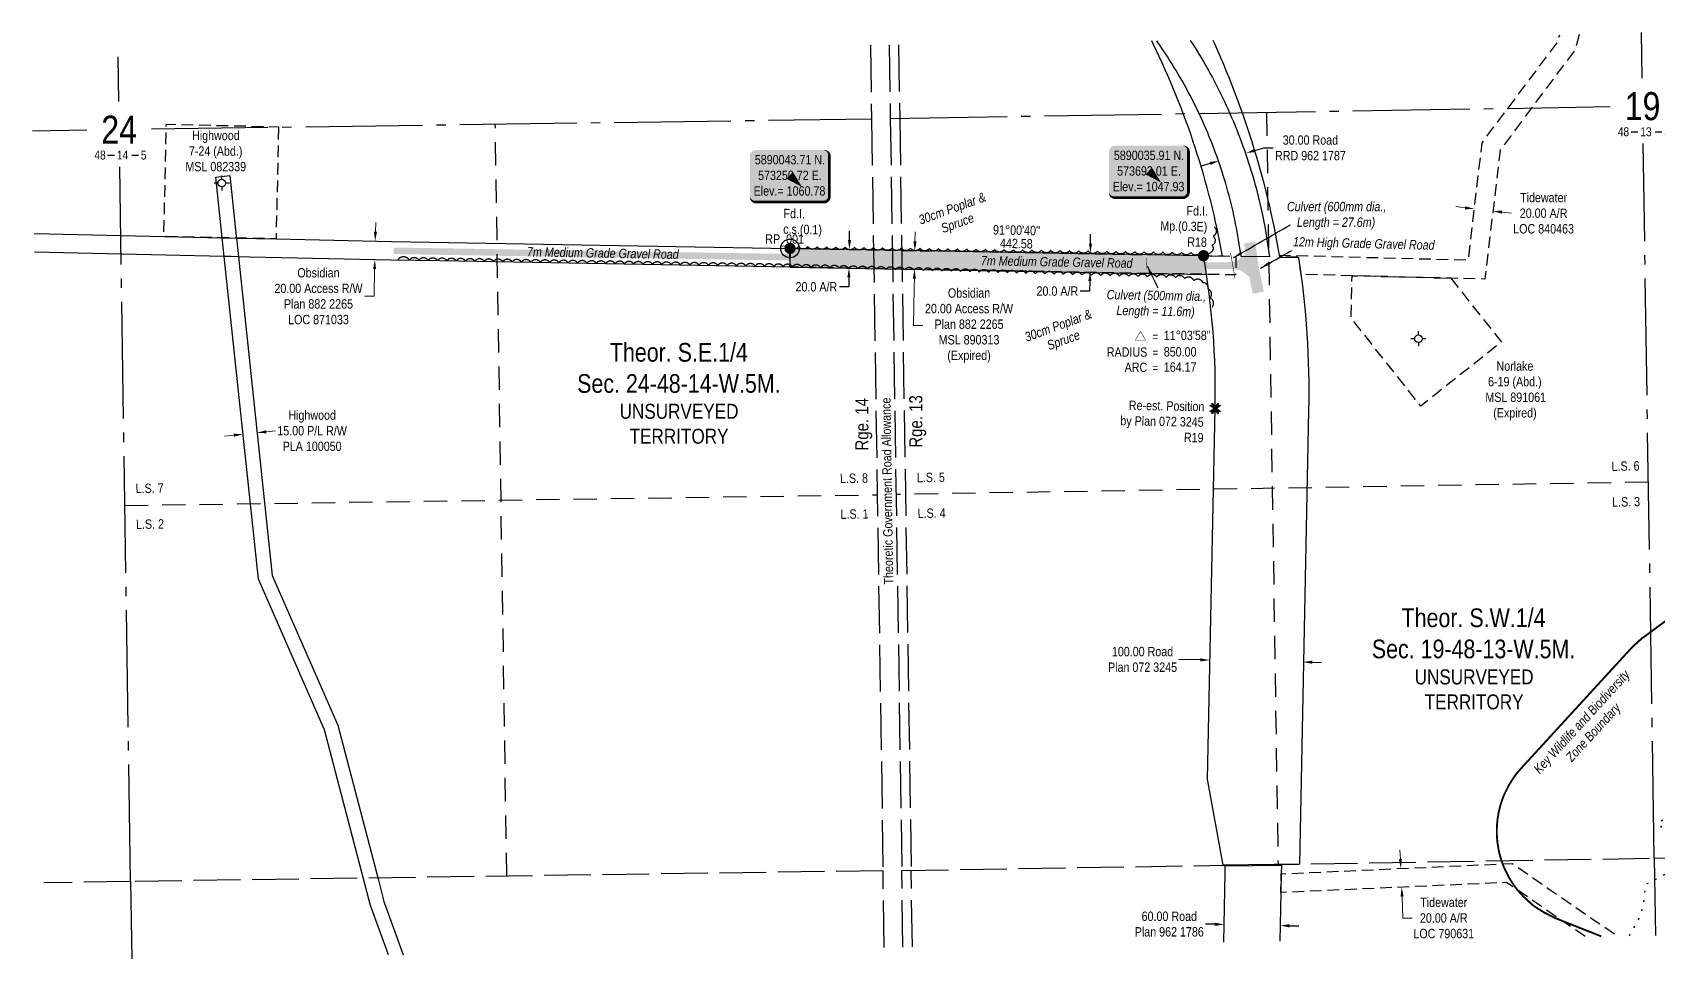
# Model space of a CAD drawing. Extents: x 571549 to 575497, y 5889281 to 5892016.
# Drawn here: x 572440 to 574179, y 5889281 to 5890275 of the extents above; entities that cross this region are included whole.
import ezdxf
from ezdxf.enums import TextEntityAlignment as Align

# ---------------------------------------------------------------- set-up
doc = ezdxf.new("R2010")
doc.units = 0
doc.header["$LTSCALE"] = 5
doc.header["$PDSIZE"] = 0.5
for name, pattern in [('0', [1, 1, 0]), ('DASHDOT2', [12.7, 6.35, -3.175, 0, -3.175]), ('foc-ACCESSROAD', [3.75, 2.5, -1.25]), ('foc-LSD', [8, 5, -3]), ('foc-QUARTERLINE', [33, 25, -3, 2, -3]), ('foc-UNSURVEYED', [12.5, 10, -2.5]), ('foc-WHEELTRACKS', [2, 0.4, -1.6])]:
    doc.linetypes.add(name, pattern=pattern)
doc.layers.get('Defpoints').update_dxf_attribs({"color": 9})
for name, color, linetype in [('10', 1, 'Continuous'), ('35', 37, 'Continuous'), ('9', 3, 'Continuous'), ('AS-ROADS', 254, 'Continuous'), ('AS-WILDLIFE', 131, 'DASHDOT2'), ('C-AR', 13, 'foc-ACCESSROAD'), ('C-RW', 13, 'Continuous'), ('C-SYMBOL', 7, 'Continuous'), ('D-TXT', 6, 'Continuous'), ('DETAIL-T', 7, 'Continuous'), ('DRILL-T', 8, 'Continuous'), ('F-AR', 190, 'foc-ACCESSROAD'), ('F-RW', 190, 'Continuous'), ('F-WS', 190, 'foc-ACCESSROAD'), ('L-BD', 7, 'Continuous'), ('L-MON', 1, 'Continuous'), ('L-QSEC', 8, 'foc-QUARTERLINE'), ('L-ROAD-T', 7, 'Continuous'), ('L-SECLBL', 7, 'Continuous'), ('L-SECTION-LSD', 7, 'foc-LSD'), ('L-TITLEDB', 4, 'Continuous'), ('L-TITLEDB-T', 4, 'Continuous'), ('L-UNS-T', 3, 'Continuous'), ('L-USEC', 7, 'foc-UNSURVEYED'), ('P-PROPOSED', 10, 'Continuous'), ('P-PROPOSED-H', 21, 'Continuous'), ('P-TXT', 4, 'Continuous'), ('T-BUSH', 110, '0'), ('T-BUSH-T', 110, 'Continuous'), ('T-WATER-P3', 160, 'foc-WHEELTRACKS')]:
    doc.layers.add(name, color=color, linetype=linetype)
for name, color, linetype, lineweight in [('AS-GENERAL', 48, 'Continuous', 18), ('C-AR-T', 13, 'Continuous', 9), ('F-AR-T', 190, 'Continuous', 9), ('F-RW-T', 190, 'Continuous', 9), ('F-WS-T', 190, 'Continuous', 9), ('T-TEXT', 48, 'Continuous', 18)]:
    doc.layers.add(name, color=color, linetype=linetype, lineweight=lineweight)
doc.styles.add('100L', font='ARIALN.TTF', dxfattribs={"height": 11})
doc.styles.add('175L', font='ARIALN.TTF', dxfattribs={"height": 20})
doc.styles.add('240', font='ARIALN.TTF', dxfattribs={"height": 30})
doc.styles.add('80', font='ARIALN.TTF', dxfattribs={"height": 10})
doc.styles.add('80CG', font='ARIALN.TTF', dxfattribs={"height": 10})
doc.styles.add('80L', font='ARIALN.TTF', dxfattribs={"height": 10})
doc.styles.add('80LS', font='ARIALNI.TTF', dxfattribs={"height": 10})
doc.styles.add('SIMPLEX', font='ARIALN.TTF')
doc.dimstyles.new('Compass 5 000', dxfattribs={"dimscale": 5, "dimtxt": 9, "dimasz": 2, "dimexe": 0.2, "dimexo": 0.0625, "dimgap": 0.5, "dimtad": 0, "dimtih": 1, "dimtoh": 1, "dimzin": 0, "dimdsep": 46, "dimtxsty": '80CG', "dimcen": 0.1, "dimse1": 1, "dimse2": 1, "dimclrd": 256, "dimclrt": 256, "dimaunit": 1, "dimadec": 4, "dimazin": 0, "dimtfac": 0.06, "dimtofl": 0, "dimtmove": 0, "dimatfit": 1, "dimfxl": 0.2, "dimtolj": 1, "dimtzin": 0, "dimlwd": -1, "dimarcsym": 0})

# ---------------------------------------------------------------- blocks, each defined once
blk = doc.blocks.new('L-SECLBL')
at = {"layer": '9', "color": 7}
for p, q in [((-5.1, -27.8), (-12.3, -27.8)), ((20.7, -27.8), (13.5, -27.8))]:
    blk.add_line(p, q, dxfattribs=at)
at = {"layer": '10', "color": 2, "style": 'SIMPLEX'}
blk.add_attdef('SEC', text='', height=30, dxfattribs=at).set_placement((0, 0), align=Align.MIDDLE)
at = {"layer": '10', "color": 5, "style": '80L'}
blk.add_attdef('TWP', text='', height=9.5, dxfattribs=at).set_placement((-14.4, -27.4), align=Align.MIDDLE_RIGHT)
blk.add_attdef('RGE', text='', height=9.5, dxfattribs=at).set_placement((3.6, -27.4), align=Align.MIDDLE_CENTER)
blk.add_attdef('MER', text='', height=9.5, dxfattribs=at).set_placement((23.2, -27.4), align=Align.MIDDLE_LEFT)
blk = doc.blocks.new('Gabd.15d85efd0b')
for p, q in [((-0.81, 0), (-1.62, 0)), ((0, 0.81), (0, 1.62)), ((1.62, 0), (0.81, 0)), ((0, -0.81), (0, -1.62))]:
    blk.add_line(p, q)
blk.add_circle((0, 0), 0.8)
blk = doc.blocks.new('*D413')
at = {"layer": 'Defpoints', "color": 0, "transparency": 16777216}
for p in [(573982.7, 5890085.4), (574002.5, 5890083), (574002.6, 5890083.7)]:
    blk.add_point(p, dxfattribs=at)
at = {"layer": 'F-AR-T', "transparency": 16777216}
for p, q in [((573972.8, 5890087.2), (573962.9, 5890088.4)), ((574012.5, 5890082.5), (574022.5, 5890081.3))]:
    blk.add_line(p, q, dxfattribs=at)
for points in [[(573973, 5890088.8), (573972.6, 5890085.5), (573982.7, 5890086)], [(574012.7, 5890084.1), (574012.3, 5890080.8), (574002.6, 5890083.7)]]:
    blk.add_solid(points, dxfattribs=at)
at = {"layer": 'F-AR-T', "transparency": 16777216, "insert": (574056.8, 5890081.3), "char_height": 10, "attachment_point": 5, "style": '80CG'}
blk.add_mtext('\\A1;Tidewater\\P20.00 A/R\\PLOC 840463', dxfattribs=at)
blk = doc.blocks.new('*D414')
at = {"layer": 'C-AR-T', "transparency": 16777216}
for p, q in [((572807.2, 5890061.5), (572807.5, 5890071.5)), ((572806.4, 5890021.5), (572805.7, 5889992.6)), ((572805.7, 5889992.6), (572795.7, 5889992.6))]:
    blk.add_line(p, q, dxfattribs=at)
for points in [[(572805.6, 5890061.6), (572808.9, 5890061.5), (572807, 5890051.5)], [(572804.7, 5890021.6), (572808, 5890021.5), (572806.6, 5890031.5)]]:
    blk.add_solid(points, dxfattribs=at)
at = {"layer": 'Defpoints', "color": 0, "transparency": 16777216}
for p in [(572798.7, 5890051.7), (572798.3, 5890031.7), (572806.6, 5890031.5)]:
    blk.add_point(p, dxfattribs=at)
at = {"layer": 'C-AR-T', "transparency": 16777216, "insert": (572746.3, 5889992.6), "char_height": 10, "attachment_point": 5, "style": '80CG'}
blk.add_mtext('\\A1;Obsidian\\P20.00 Access R/W\\PPlan 882 2265\\PLOC 871033', dxfattribs=at)
blk = doc.blocks.new('*D415')
at = {"layer": 'Defpoints', "color": 0, "transparency": 16777216}
for p in [(572664.7, 5889854.3), (572679.6, 5889855.9), (572680.6, 5889846.6)]:
    blk.add_point(p, dxfattribs=at)
at = {"layer": 'F-RW-T', "transparency": 16777216}
for p, q in [((572655.7, 5889843.9), (572645.8, 5889842.9)), ((572690.5, 5889847.6), (572700.5, 5889848.7))]:
    blk.add_line(p, q, dxfattribs=at)
for points in [[(572655.5, 5889845.6), (572655.9, 5889842.3), (572665.6, 5889845)], [(572690.3, 5889849.3), (572690.7, 5889846), (572680.6, 5889846.6)]]:
    blk.add_solid(points, dxfattribs=at)
at = {"layer": 'F-RW-T', "transparency": 16777216, "insert": (572739.5, 5889848.7), "char_height": 10, "attachment_point": 5, "style": '80CG'}
blk.add_mtext('\\A1;Highwood\\P15.00 P/L R/W\\PPLA 100050', dxfattribs=at)
blk = doc.blocks.new('*D416')
at = {"layer": 'Defpoints', "color": 0, "transparency": 16777216}
for p in [(573699.6, 5889603.5), (573698.8, 5889567.1), (573798.6, 5889565.1)]:
    blk.add_point(p, dxfattribs=at)
at = {"layer": 'L-TITLEDB-T', "transparency": 16777216}
for p, q in [((573689.6, 5889603.7), (573666.6, 5889604.2)), ((573809.3, 5889601.2), (573819.3, 5889601))]:
    blk.add_line(p, q, dxfattribs=at)
for points in [[(573689.6, 5889605.4), (573689.6, 5889602.1), (573699.6, 5889603.5)], [(573809.3, 5889602.9), (573809.3, 5889599.6), (573799.3, 5889601.4)]]:
    blk.add_solid(points, dxfattribs=at)
at = {"layer": 'L-TITLEDB-T', "transparency": 16777216, "insert": (573627.8, 5889604.2), "char_height": 10, "attachment_point": 5, "style": '80CG'}
blk.add_mtext('\\A1;100.00 Road\\PPlan 072 3245', dxfattribs=at)
blk = doc.blocks.new('*D417')
at = {"layer": 'Defpoints', "color": 0, "transparency": 16777216}
for p in [(573715, 5889316.7), (573715.1, 5889320.8), (573775, 5889315.5)]:
    blk.add_point(p, dxfattribs=at)
at = {"layer": 'L-TITLEDB-T', "transparency": 16777216}
for p, q in [((573705.1, 5889321), (573695.1, 5889321.2)), ((573785, 5889319.4), (573795, 5889319.2))]:
    blk.add_line(p, q, dxfattribs=at)
for points in [[(573705.1, 5889322.7), (573705.1, 5889319.3), (573715.1, 5889320.8)], [(573785.1, 5889321.1), (573785, 5889317.7), (573775.1, 5889319.6)]]:
    blk.add_solid(points, dxfattribs=at)
at = {"layer": 'L-TITLEDB-T', "transparency": 16777216, "insert": (573656.4, 5889321.2), "char_height": 10, "attachment_point": 5, "style": '80CG'}
blk.add_mtext('\\A1;60.00 Road\\PPlan 962 1786', dxfattribs=at)
blk = doc.blocks.new('*D418')
at = {"layer": 'Defpoints', "color": 0, "transparency": 16777216}
for p in [(573709.7, 5890137.3), (573718.6, 5890106.6), (573747.4, 5890114.9)]:
    blk.add_point(p, dxfattribs=at)
at = {"layer": 'L-TITLEDB-T', "transparency": 16777216}
for p, q in [((573748.1, 5890148.4), (573757.7, 5890151.2)), ((573757.7, 5890151.2), (573767.7, 5890151.2)), ((573700.1, 5890134.6), (573690.5, 5890131.8))]:
    blk.add_line(p, q, dxfattribs=at)
for points in [[(573747.7, 5890150), (573748.6, 5890146.8), (573738.5, 5890145.7)], [(573699.7, 5890136.2), (573700.6, 5890133), (573709.7, 5890137.3)]]:
    blk.add_solid(points, dxfattribs=at)
at = {"layer": 'L-TITLEDB-T', "transparency": 16777216, "insert": (573807.4, 5890151.2), "char_height": 10, "attachment_point": 5, "style": '80CG'}
blk.add_mtext('\\A1;30.00 Road\\PRRD 962 1787', dxfattribs=at)
blk = doc.blocks.new('*D419')
at = {"layer": 'Defpoints', "color": 0, "transparency": 16777216}
for p in [(573928.5, 5889381.8), (573905, 5889360.7), (573929.4, 5889361.8)]:
    blk.add_point(p, dxfattribs=at)
at = {"layer": 'F-AR-T', "transparency": 16777216}
for p, q in [((573903.6, 5889390.7), (573903.2, 5889400.7)), ((573905.4, 5889350.7), (573906.4, 5889327.7)), ((573906.4, 5889327.7), (573916.4, 5889327.7))]:
    blk.add_line(p, q, dxfattribs=at)
for points in [[(573905.3, 5889390.8), (573902, 5889390.6), (573904.1, 5889380.7)], [(573907.1, 5889350.8), (573903.8, 5889350.6), (573905, 5889360.7)]]:
    blk.add_solid(points, dxfattribs=at)
at = {"layer": 'F-AR-T', "transparency": 16777216, "insert": (573950, 5889327.7), "char_height": 10, "attachment_point": 5, "style": '80CG'}
blk.add_mtext('\\A1;Tidewater\\P20.00 A/R\\PLOC 790631', dxfattribs=at)
blk = doc.blocks.new('*D420')
at = {"layer": 'Defpoints', "color": 0, "transparency": 16777216}
for p in [(573297.8, 5890042.9), (573297.4, 5890022.9), (573313.8, 5890022.6)]:
    blk.add_point(p, dxfattribs=at)
at = {"layer": 'P-TXT', "transparency": 16777216}
for p, q in [((573314.3, 5890052.6), (573314.5, 5890062.6)), ((573313.5, 5890002.6), (573303.5, 5890002.6)), ((573313.6, 5890012.6), (573313.5, 5890002.6))]:
    blk.add_line(p, q, dxfattribs=at)
for points in [[(573312.7, 5890052.6), (573316, 5890052.6), (573314.2, 5890042.6)], [(573312, 5890012.7), (573315.3, 5890012.6), (573313.8, 5890022.6)]]:
    blk.add_solid(points, dxfattribs=at)
at = {"layer": 'P-TXT', "transparency": 16777216, "insert": (573278.9, 5890002.6), "char_height": 10, "attachment_point": 5, "style": '80CG'}
blk.add_mtext('\\A1;20.0 A/R', dxfattribs=at)
blk = doc.blocks.new('*D421')
at = {"layer": 'Defpoints', "color": 0, "transparency": 16777216}
for p in [(573615.7, 5890038.1), (573571.6, 5890018.8), (573615.4, 5890018.1)]:
    blk.add_point(p, dxfattribs=at)
at = {"layer": 'P-TXT', "transparency": 16777216}
for p, q in [((573572.1, 5890048.8), (573572.3, 5890058.8)), ((573571.4, 5890008.8), (573571.2, 5889998)), ((573571.2, 5889998), (573561.2, 5889998))]:
    blk.add_line(p, q, dxfattribs=at)
for points in [[(573570.5, 5890048.9), (573573.8, 5890048.8), (573572, 5890038.8)], [(573569.8, 5890008.9), (573573.1, 5890008.8), (573571.6, 5890018.8)]]:
    blk.add_solid(points, dxfattribs=at)
at = {"layer": 'P-TXT', "transparency": 16777216, "insert": (573536.7, 5889998), "char_height": 10, "attachment_point": 5, "style": '80CG'}
blk.add_mtext('\\A1;20.0 A/R', dxfattribs=at)
blk = doc.blocks.new('*D422')
at = {"layer": 'C-AR-T', "transparency": 16777216}
for p, q in [((573384.4, 5890051.4), (573384.6, 5890061.4)), ((573382.8, 5889961.2), (573383.5, 5890001.4)), ((573383.7, 5890011.4), (573383.5, 5890001.4)), ((573392.8, 5889961.2), (573382.8, 5889961.2))]:
    blk.add_line(p, q, dxfattribs=at)
for points in [[(573382.7, 5890051.4), (573386.1, 5890051.4), (573384.2, 5890041.4)], [(573382, 5890011.4), (573385.4, 5890011.4), (573383.9, 5890021.4)]]:
    blk.add_solid(points, dxfattribs=at)
at = {"layer": 'Defpoints', "color": 0, "transparency": 16777216}
for p in [(573428.8, 5890040.6), (573383.9, 5890021.4), (573428.5, 5890020.6)]:
    blk.add_point(p, dxfattribs=at)
at = {"layer": 'C-AR-T', "transparency": 16777216, "insert": (573442.2, 5889961.2), "char_height": 10, "attachment_point": 5, "style": '80CG'}
blk.add_mtext('\\A1;Obsidian\\P20.00 Access R/W\\PPlan 882 2265\\PMSL 890313\\P(Expired)', dxfattribs=at)
blk = doc.blocks.new('fdia')
at = {"color": 255, "const_width": 1}
blk.add_lwpolyline([(-0.5, 0, 1), (0.5, 0, 1)], format="xyb", close=True, dxfattribs=at)
blk = doc.blocks.new('Fdiaa')
blk.add_blockref('fdia', (0, 0))
blk = doc.blocks.new('fdib')
at = {"color": 1, "const_width": 1.6}
blk.add_lwpolyline([(-0.4, 0, 1), (0.4, 0, 1)], format="xyb", close=True, dxfattribs=at)
at = {"color": 1}
blk.add_circle((0, 0), 0.8, dxfattribs=at)
blk = doc.blocks.new('Fdibb')
blk.add_blockref('fdib', (0, 0))
blk = doc.blocks.new('fdicc')
for name in ['Fdibb', 'Fdiaa']:
    blk.add_blockref(name, (0, 0))
blk = doc.blocks.new('FDI')
blk.add_blockref('fdicc', (0, 0))
blk = doc.blocks.new('*U437')
h = blk.add_hatch(color=254)
edge = h.paths.add_edge_path()
edge.add_line((-36.5, -28.5), (36.5, -28.5))
edge.add_arc((36.5, -22.5), 6, 270, 360)
edge.add_line((42.5, -22.5), (42.5, 21))
edge.add_arc((36.5, 21), 6, 0, 90)
edge.add_line((36.5, 27), (-36.5, 27))
edge.add_arc((-36.5, 21), 6, 90, 180)
edge.add_line((-42.5, 21), (-42.5, -22.5))
edge.add_arc((-36.5, -22.5), 6, 180, 270)
at = {"color": 1, "flags": 128}
blk.add_lwpolyline([(-36.5, -28.5, 3, 3, 0), (36.5, -28.5, 3, 3, 0.414214), (42.5, -22.5, 3, 3, 0), (42.5, 21, 3, 0, 0.414214), (36.5, 27, 0, 0, 0), (-36.5, 27, 0, 0, 0.414214), (-42.5, 21, 0, 0, 0), (-42.5, -22.5, 0, 3, 0.414214)], format="xyseb", close=True, dxfattribs=at)
blk.add_lwpolyline([(13.2, -12.4, 0, 10, 0), (0, 0, 5, 5, 0)], format="xyseb", dxfattribs=at)
at = {"color": 1, "style": '80'}
blk.add_attdef('ENTER_TEXT_001', (-36, -5), '', height=10, dxfattribs=at)
blk = doc.blocks.new('TEMP')
h = blk.add_hatch(color=255)
h.dxf.hatch_style = 1
h.paths.add_polyline_path([(0, 0.25), (-0.67, 1.15), (-0.67, 0.67), (-1.15, 0.67), (-0.25, 0), (-1.15, -0.67), (-0.67, -0.67), (-0.67, -1.15), (0, -0.25), (0.67, -1.15), (0.67, -0.67), (1.15, -0.67), (0.25, 0), (1.15, 0.67), (0.67, 0.67), (0.67, 1.15)])
h.paths.add_polyline_path([(0.57, 0.85), (0.57, 0.57), (0.85, 0.57), (0.08, 0), (0.85, -0.57), (0.57, -0.57), (0.57, -0.85), (0, -0.08), (-0.57, -0.85), (-0.57, -0.57), (-0.85, -0.57), (-0.08, 0), (-0.85, 0.57), (-0.57, 0.57), (-0.57, 0.85), (0, 0.08)], flags=16)
h = blk.add_hatch(color=1)
h.dxf.hatch_style = 1
h.paths.add_polyline_path([(0, 0.08), (-0.57, 0.85), (-0.57, 0.57), (-0.85, 0.57), (-0.08, 0), (-0.85, -0.57), (-0.57, -0.57), (-0.57, -0.85), (0, -0.08), (0.57, -0.85), (0.57, -0.57), (0.85, -0.57), (0.08, 0), (0.85, 0.57), (0.57, 0.57), (0.57, 0.85)])
at = {"color": 1}
for p, q in [((-0.08, 0), (0.08, 0)), ((0, 0.08), (0, -0.08))]:
    blk.add_line(p, q, dxfattribs=at)
at = {"color": 255, "flags": 128}
blk.add_lwpolyline([(-0.25, 0), (-1.15, 0.67), (-0.67, 0.67), (-0.67, 1.15), (0, 0.25), (0.67, 1.15), (0.67, 0.67), (1.15, 0.67), (0.25, 0), (1.15, -0.67), (0.67, -0.67), (0.67, -1.15), (0, -0.25), (-0.67, -1.15), (-0.67, -0.67), (-1.15, -0.67)], close=True, dxfattribs=at)
at = {"color": 1, "flags": 128}
blk.add_lwpolyline([(-0.08, 0), (-0.85, 0.57), (-0.57, 0.57), (-0.57, 0.85), (0, 0.08), (0.57, 0.85), (0.57, 0.57), (0.85, 0.57), (0.08, 0), (0.85, -0.57), (0.57, -0.57), (0.57, -0.85), (0, -0.08), (-0.57, -0.85), (-0.57, -0.57), (-0.85, -0.57)], close=True, dxfattribs=at)
blk = doc.blocks.new('curve')
at = {"const_width": 0.1}
blk.add_lwpolyline([(-4.99, 5.39), (-6.08, 3.49), (-3.89, 3.49)], close=True, dxfattribs=at)
at = {"style": '80'}
for p in [(-2.44, 3.36), (-2.44, -0.04), (-2.44, -3.3)]:
    blk.add_text('=', height=1.8, dxfattribs=at).set_placement(p)
for s, p in [('RADIUS', (-3.54, -0.05)), ('ARC', (-3.54, -3.31))]:
    blk.add_text(s, height=2, dxfattribs=at).set_placement(p, align=Align.RIGHT)
for tag, p in [('DELTA', (0, 3.52)), ('CURVE_RADIUS', (0, 0)), ('ARC_LENGTH', (0, -3.26))]:
    blk.add_attdef(tag, p, '', height=2, dxfattribs=at)

msp = doc.modelspace()

# ---------------------------------------------------------------- hatches: boundary and pattern name
at = {"layer": 'AS-ROADS'}
h = msp.add_hatch(color=256, dxfattribs=at)
h.dxf.hatch_style = 1
h.paths.add_polyline_path([(573715.4, 5890028.677), (573718.967, 5890028.971), (573719.749, 5890021.528), (573715.352, 5890021.681), (573679.773, 5890021.929), (573632.434, 5890023.367), (573245.669, 5890030.816), (572826.787, 5890037.652), (572826.901, 5890044.648), (573245.793, 5890037.812), (573632.608, 5890030.361), (573679.903, 5890028.925)])
h = msp.add_hatch(color=256, dxfattribs=at)
h.dxf.hatch_style = 1
h.paths.add_polyline_path([(573733.199, 5890020.023), (573741.997, 5890013.552), (573739.827, 5890024.285), (573737.964, 5890038.079), (573737.964, 5890038.079), (573732.177, 5890032.82), (573727.275, 5890029.386), (573718.967, 5890028.971), (573719.749, 5890021.528), (573725.451, 5890021.555)])
h = msp.add_hatch(color=256, dxfattribs=at)
h.dxf.hatch_style = 1
h.paths.add_polyline_path([(573736.478, 5890049.089), (573748.364, 5890050.693), (573751.661, 5890026.277), (573757.478, 5889997.497), (573745.722, 5889995.121), (573739.827, 5890024.285)])
at = {"layer": 'P-PROPOSED-H'}
h = msp.add_hatch(color=256, dxfattribs=at)
h.dxf.hatch_style = 1
edge = h.paths.add_edge_path()
edge.add_line((573693.008, 5890035.906), (573250.722, 5890043.714))
edge.add_line((573250.722, 5890043.714), (573250.369, 5890023.727))
edge.add_line((573250.369, 5890023.727), (573696.263, 5890015.855))
edge.add_arc((572856.096, 5889889.77), 849.575, 8.53478, 9.904732)

# ---------------------------------------------------------------- linework, layer by layer
at = {"layer": '35', "color": 3}
msp.add_circle((573250.722, 5890043.714), 10, dxfattribs=at)
at = {"layer": 'AS-GENERAL', "flags": 128}
for points, const_width in [([(573722.024, 5890038.738), (573726.73, 5890011.517)], 0.6), ([(573631.548, 5890021.63), (573632.215, 5890033.231)], 0.5)]:
    msp.add_lwpolyline(points, dxfattribs=dict(at, const_width=const_width))
at = {"layer": 'AS-WILDLIFE', "const_width": 2, "flags": 128}
for points in [[(574244.541, 5889687.371), (574163.812, 5889628), (574162.25, 5889627), (574157.187, 5889622.5), (574152.437, 5889618), (574149.437, 5889615), (574033, 5889488), (574027.375, 5889481.5), (574023.562, 5889476), (574020.125, 5889470.5), (574014.313, 5889459), (574012, 5889452.5), (574010.125, 5889446.5), (574008.625, 5889440), (574007.562, 5889433.5), (574006.938, 5889427), (574006.75, 5889420.5), (574006.938, 5889414), (574007.563, 5889407.5), (574008.625, 5889401), (574010.125, 5889394.5), (574012, 5889388.5), (574014.313, 5889382), (574017.062, 5889376.5), (574020.125, 5889370.5), (574023.563, 5889365), (574027.375, 5889359.5), (574031.563, 5889354.5), (574036, 5889350), (574040.812, 5889345.5), (574045.813, 5889341), (574051.188, 5889337.5), (574056.75, 5889334), (574062.5, 5889331), (574068.437, 5889328), (574069.563, 5889327.5), (574118.508, 5889308.083)], [(574244.541, 5889687.371), (574163.812, 5889628)]]:
    msp.add_lwpolyline(points, dxfattribs=at)
at = {"layer": 'C-AR', "flags": 128}
msp.add_lwpolyline([(573727.68, 5890035.401), (573727.332, 5890015.413), (573697.152, 5890015.938), (573371.172, 5890021.621), (573340.999, 5890022.147), (573250.373, 5890023.727), (573250.722, 5890043.714), (573340.693, 5890042.146), (573370.865, 5890041.62), (573693.962, 5890035.989), (573714.401, 5890035.632), (573727.68, 5890035.401)], close=True, dxfattribs=at)
at = {"layer": 'C-RW', "flags": 128}
msp.add_lwpolyline([(572442.054, 5890059.573), (572535.475, 5890057.514), (572580.943, 5890056.51), (572643.429, 5890055.134), (572658.547, 5890054.8), (572700.914, 5890053.866), (572824.555, 5890051.142), (573250.722, 5890043.714), (573250.373, 5890023.727), (572896.124, 5890029.901), (572876.063, 5890030.251), (572824.161, 5890031.158), (572672.893, 5890034.49), (572660.666, 5890034.759), (572652.746, 5890034.934), (572645.549, 5890035.091), (572535.778, 5890037.513), (572442.357, 5890039.571)], dxfattribs=at)
at = {"layer": 'F-AR', "flags": 128}
for points in [[(574094.883, 5890272.5), (574090.213, 5890255.687), (574043.414, 5890193.15), (574010.344, 5890148.964), (573993.994, 5890010.93), (573957.528, 5890011.857), (573897.391, 5890013.386), (573852.017, 5890014.54), (573797.401, 5890015.927), (573797.1, 5890018.235), (573796.59, 5890022.024), (573796.011, 5890026.223), (573795.741, 5890028.115), (573794.856, 5890034.202), (573789.182, 5890034.322), (573775.304, 5890034.566), (573774.969, 5890036.511), (573976.27, 5890031.395), (573991.106, 5890156.652), (574018.112, 5890192.733), (574071.941, 5890264.664), (574074.028, 5890272.181)], [(574101.17, 5889307.818), (574017.305, 5889365.682), (573775.749, 5889354.919), (573776.144, 5889374.926), (574023.177, 5889386.05), (574135.881, 5889308.349)]]:
    msp.add_lwpolyline(points, dxfattribs=at)
at = {"layer": 'F-RW'}
msp.add_lwpolyline([(572821.173, 5889288.236), (572802.046, 5889340.978), (572794.564, 5889369.535), (572752.767, 5889529.093), (572682.028, 5889690.078), (572645.549, 5890035.091), (572643.429, 5890055.134), (572636.555, 5890119.968), (572651.473, 5890121.548), (572658.328, 5890056.879), (572658.547, 5890054.8), (572660.666, 5890034.759), (572696.7, 5889693.977), (572766.975, 5889534.042), (572810.012, 5889369.753), (572816.382, 5889345.446), (572837.037, 5889288.479)], dxfattribs=at)
at = {"layer": 'F-WS', "flags": 128}
for points in [[(572703.53, 5890172.583), (572700.914, 5890053.866), (572658.547, 5890054.8), (572643.429, 5890055.134), (572580.943, 5890056.51), (572583.464, 5890170.887), (572583.587, 5890176.483), (572703.558, 5890173.838), (572703.53, 5890172.583)], [(573957.528, 5890011.857), (574011.69, 5889943.535), (573925.455, 5889875.17), (573850.876, 5889969.246), (573852.017, 5890014.54), (573897.391, 5890013.386), (573957.528, 5890011.857)]]:
    msp.add_lwpolyline(points, close=True, dxfattribs=at)
at = {"layer": 'L-QSEC'}
for p, q in [((574162.243, 5890225.834), (574161.489, 5890274.562)), ((572532.63, 5890200.897), (572531.908, 5890248.582)), ((573357.975, 5890182.656), (574128.006, 5890195.283)), ((572567.633, 5890171.405), (573337.871, 5890182.326)), ((572440.388, 5890169.6), (572498.392, 5890170.423)), ((574175.158, 5889391.685), (574163.326, 5890155.878)), ((572545.259, 5889366.75), (572533.689, 5890130.94)), ((574175.158, 5889391.685), (574176.438, 5889308.97)), ((572545.259, 5889366.75), (572546.511, 5889284.034))]:
    msp.add_line(p, q, dxfattribs=at)
at = {"layer": 'L-SECTION-LSD'}
for p, q in [((572947.721, 5889372.458), (572935.477, 5890176.62)), ((573760.341, 5890189.254), (573772.722, 5889385.09)), ((574168.931, 5889793.769), (573364.131, 5889780.564)), ((572539.171, 5889768.833), (573344.027, 5889780.246))]:
    msp.add_line(p, q, dxfattribs=at)
at = {"layer": 'L-TITLEDB'}
for points in [[(573713.448, 5890035.545), (573712.082, 5890042.916), (573710.654, 5890050.27), (573709.163, 5890057.612), (573707.609, 5890064.941), (573705.991, 5890072.255), (573704.31, 5890079.555), (573702.567, 5890086.842), (573700.761, 5890094.112), (573698.893, 5890101.367), (573696.962, 5890108.605), (573694.968, 5890115.827), (573692.913, 5890123.031), (573690.795, 5890130.216), (573688.616, 5890137.385), (573686.374, 5890144.533), (573684.073, 5890151.662), (573681.709, 5890158.771), (573679.284, 5890165.858), (573676.798, 5890172.926), (573674.251, 5890179.971), (573671.647, 5890186.978), (573668.979, 5890193.986), (573666.255, 5890200.955), (573663.47, 5890207.9), (573660.627, 5890214.82), (573657.723, 5890221.716), (573654.761, 5890228.587), (573651.739, 5890235.432), (573648.658, 5890242.251), (573645.52, 5890249.043), (573642.322, 5890255.808), (573639.067, 5890262.544), (573637.606, 5890265.503)], [(573678.909, 5890266.135), (573680.765, 5890263.273), (573683.32, 5890259.258), (573685.841, 5890255.22), (573688.326, 5890251.161), (573690.776, 5890247.08), (573693.19, 5890242.978), (573695.569, 5890238.855), (573697.912, 5890234.712), (573700.218, 5890230.548), (573702.488, 5890226.365), (573704.723, 5890222.162), (573706.92, 5890217.94), (573709.081, 5890213.699), (573711.204, 5890209.439), (573713.291, 5890205.161), (573715.341, 5890200.865), (573717.353, 5890196.551), (573719.327, 5890192.22), (573721.268, 5890187.859), (573723.135, 5890183.574), (573724.968, 5890179.26), (573726.765, 5890174.93), (573728.525, 5890170.585), (573730.248, 5890166.225), (573731.933, 5890161.851), (573733.581, 5890157.461), (573735.191, 5890153.059), (573736.763, 5890148.643), (573738.297, 5890144.213), (573739.794, 5890139.771), (573741.252, 5890135.315), (573742.673, 5890130.847), (573744.055, 5890126.369), (573745.399, 5890121.877), (573746.704, 5890117.375), (573747.971, 5890112.861), (573749.198, 5890108.337), (573750.388, 5890103.803), (573751.539, 5890099.259), (573752.65, 5890094.704), (573753.723, 5890090.14), (573754.756, 5890085.568), (573755.751, 5890080.987), (573756.705, 5890076.397), (573757.622, 5890071.8), (573758.498, 5890067.195), (573759.335, 5890062.582), (573760.132, 5890057.963), (573760.891, 5890053.337), (573761.609, 5890048.704), (573762.288, 5890044.066), (573762.927, 5890039.422), (573763.541, 5890034.661), (573733.241, 5890035.196), (573732.625, 5890039.681), (573731.986, 5890044.054), (573731.311, 5890048.421), (573730.598, 5890052.782), (573729.848, 5890057.137), (573729.061, 5890061.485), (573728.237, 5890065.827), (573727.375, 5890070.161), (573726.477, 5890074.487), (573725.543, 5890078.807), (573724.57, 5890083.117), (573723.562, 5890087.42), (573722.517, 5890091.713), (573721.435, 5890095.998), (573720.317, 5890100.273), (573719.162, 5890104.538), (573717.971, 5890108.794), (573716.744, 5890113.039), (573715.48, 5890117.274), (573714.181, 5890121.497), (573712.845, 5890125.709), (573711.474, 5890129.91), (573710.067, 5890134.099), (573708.624, 5890138.275), (573707.145, 5890142.44), (573705.632, 5890146.591), (573704.082, 5890150.73), (573702.498, 5890154.855), (573700.878, 5890158.966), (573699.224, 5890163.064), (573697.534, 5890167.147), (573695.81, 5890171.216), (573694.051, 5890175.27), (573692.257, 5890179.309), (573690.43, 5890183.332), (573688.572, 5890187.323), (573686.68, 5890191.313), (573684.758, 5890195.271), (573682.803, 5890199.212), (573680.815, 5890203.137), (573678.793, 5890207.045), (573676.738, 5890210.935), (573674.65, 5890214.808), (573672.53, 5890218.663), (573670.377, 5890222.499), (573668.191, 5890226.318), (573665.973, 5890230.118), (573663.723, 5890233.898), (573661.44, 5890237.66), (573659.126, 5890241.402), (573656.78, 5890245.123), (573654.403, 5890248.825), (573651.994, 5890252.507), (573649.554, 5890256.168), (573647.083, 5890259.809), (573644.581, 5890263.428), (573643.062, 5890265.586)], [(573714.718, 5889301.906), (573716.182, 5889375.949), (573716.33, 5889383.411), (573776.332, 5889384.394), (573776.143, 5889374.872), (573775.749, 5889354.919), (573774.719, 5889302.824)]]:
    msp.add_lwpolyline(points, dxfattribs=at)
msp.add_lwpolyline([(573702.908, 5890266.502), (573704.651, 5890262.697), (573707.939, 5890255.35), (573711.163, 5890247.974), (573714.323, 5890240.572), (573717.419, 5890233.142), (573720.45, 5890225.685), (573723.417, 5890218.203), (573726.319, 5890210.696), (573729.157, 5890203.162), (573731.928, 5890195.606), (573734.638, 5890188.011), (573737.239, 5890180.525), (573739.78, 5890173.003), (573742.256, 5890165.459), (573744.667, 5890157.895), (573747.014, 5890150.311), (573749.296, 5890142.707), (573751.513, 5890135.083), (573753.665, 5890127.441), (573755.751, 5890119.781), (573757.772, 5890112.103), (573759.728, 5890104.408), (573761.618, 5890096.696), (573763.441, 5890088.97), (573765.199, 5890081.227), (573766.89, 5890073.47), (573768.515, 5890065.699), (573770.074, 5890057.914), (573771.566, 5890050.116), (573772.992, 5890042.306), (573774.015, 5890036.429), (573774.352, 5890034.47), (573794.586, 5890034.113, -0.0432462), (573805.426, 5889870.525), (573795.592, 5889385.465), (573713.943, 5889384.127), (573697.461, 5889476.2), (573705.496, 5889872.551, 0.04832258), (573693.008, 5890035.906), (573713.448, 5890035.545)], format="xyb", dxfattribs=at)
at = {"layer": 'L-USEC'}
for p, q in [((573336.668, 5890260.898), (573337.871, 5890182.326)), ((573356.772, 5890261.205), (573357.976, 5890182.634)), ((573366.825, 5890261.359), (573368.028, 5890182.788)), ((573337.871, 5890182.326), (573350.182, 5889378.165)), ((573357.976, 5890182.634), (573370.287, 5889378.473)), ((573368.028, 5890182.788), (573380.339, 5889378.627)), ((573370.286, 5889378.495), (574175.158, 5889391.685)), ((574175.158, 5889391.685), (574243.259, 5889392.802)), ((573350.182, 5889378.165), (572545.259, 5889366.75)), ((573351.434, 5889296.348), (573350.182, 5889378.165)), ((573371.539, 5889296.656), (573370.287, 5889378.473)), ((573381.591, 5889296.81), (573380.339, 5889378.627)), ((572545.259, 5889366.75), (572452.564, 5889365.436))]:
    msp.add_line(p, q, dxfattribs=at)
at = {"layer": 'P-PROPOSED'}
msp.add_lwpolyline([(573693.008, 5890035.906), (573250.722, 5890043.714), (573250.369, 5890023.727), (573696.263, 5890015.855, 0.00597761), (573693.008, 5890035.906)], format="xyb", dxfattribs=at)
at = {"layer": 'T-BUSH', "flags": 128}
for points in [[(573704.641, 5890066.659, -0.52056705), (573703.433, 5890056.737, -0.52056705), (573702.225, 5890046.815, -0.52056705), (573699.519, 5890038.668, -0.52056705), (573689.534, 5890039.123, -0.52056705), (573679.54, 5890039.278, -0.52056705), (573669.547, 5890039.432, -0.52056705), (573659.553, 5890039.587, -0.52056705), (573649.559, 5890039.741, -0.52056705), (573639.565, 5890039.895, -0.52056705), (573629.571, 5890040.05, -0.52056705), (573619.578, 5890040.204, -0.52056705), (573609.584, 5890040.359, -0.52056705), (573599.59, 5890040.513, -0.52056705), (573589.596, 5890040.668, -0.52056705), (573579.602, 5890040.822, -0.52056705), (573569.609, 5890040.977, -0.52056705), (573559.615, 5890041.131, -0.52056705), (573549.621, 5890041.286, -0.52056705), (573539.627, 5890041.44, -0.52056705), (573529.633, 5890041.595, -0.52056705), (573519.64, 5890041.749, -0.52056705), (573509.646, 5890041.904, -0.52056705), (573499.652, 5890042.058, -0.52056705), (573489.658, 5890042.213, -0.52056705), (573479.664, 5890042.367, -0.52056705), (573469.671, 5890042.521, -0.52056705), (573459.677, 5890042.676, -0.52056705), (573449.683, 5890042.83, -0.52056705), (573439.689, 5890042.985, -0.52056705), (573429.695, 5890043.139, -0.52056705), (573419.701, 5890043.294, -0.52056705), (573409.708, 5890043.448, -0.52056705), (573399.714, 5890043.603, -0.52056705), (573389.72, 5890043.757, -0.52056705), (573379.726, 5890043.912, -0.52056705), (573369.732, 5890044.066, -0.52056705), (573359.739, 5890044.221, -0.52056705), (573349.745, 5890044.375, -0.52056705), (573339.751, 5890044.53, -0.52056705), (573329.757, 5890044.684, -0.52056705), (573319.763, 5890044.839, -0.52056705), (573309.77, 5890044.993, -0.52056705), (573299.776, 5890045.147, -0.52056705), (573289.782, 5890045.302, -0.52056705), (573279.788, 5890045.456, -0.52056705), (573269.794, 5890045.611, -0.52056705), (573259.801, 5890045.765, -0.52056705), (573247.327, 5890045.958, -0.52056705)], [(573702.245, 5889980.974, 0.52056705), (573700.018, 5889990.718, 0.52056705), (573697.791, 5890000.462, 0.52056705), (573692.393, 5890007.029, 0.52056705), (573682.646, 5890009.242, 0.52056705), (573672.899, 5890011.455, 0.52056705), (573663.005, 5890012.502, 0.52056705), (573653.014, 5890012.785, 0.52056705), (573643.023, 5890013.067, 0.52056705), (573633.032, 5890013.349, 0.52056705), (573623.041, 5890013.631, 0.52056705), (573613.05, 5890013.913, 0.52056705), (573603.059, 5890014.196, 0.52056705), (573593.068, 5890014.478, 0.52056705), (573583.076, 5890014.76, 0.52056705), (573573.085, 5890015.042, 0.52056705), (573563.094, 5890015.324, 0.52056705), (573553.103, 5890015.607, 0.52056705), (573543.112, 5890015.889, 0.52056705), (573533.121, 5890016.171, 0.52056705), (573523.13, 5890016.453, 0.52056705), (573513.139, 5890016.736, 0.52056705), (573503.148, 5890017.018, 0.52056705), (573493.157, 5890017.3, 0.52056705), (573483.166, 5890017.582, 0.52056705), (573473.175, 5890017.864, 0.52056705), (573463.184, 5890018.147, 0.52056705), (573453.193, 5890018.429, 0.52056705), (573443.202, 5890018.711, 0.52056705), (573433.211, 5890018.993, 0.52056705), (573423.22, 5890019.275, 0.52056705), (573413.229, 5890019.558, 0.52056705), (573403.238, 5890019.84, 0.52056705), (573393.247, 5890020.122, 0.52056705), (573383.256, 5890020.404, 0.52056705), (573373.265, 5890020.686, 0.52056705), (573363.274, 5890020.969, 0.52056705), (573353.283, 5890021.251, 0.52056705), (573343.292, 5890021.533, 0.52056705), (573333.301, 5890021.815, 0.52056705), (573323.31, 5890022.098, 0.52056705), (573313.319, 5890022.38, 0.52056705), (573303.328, 5890022.662, 0.52056705), (573293.337, 5890022.944, 0.52056705), (573283.346, 5890023.226, 0.52056705), (573273.355, 5890023.509, 0.52056705), (573263.364, 5890023.791, 0.52056705), (573253.373, 5890024.073, 0.52056705), (573243.381, 5890024.336, 0.52056705), (573233.388, 5890024.509, 0.52056705), (573223.394, 5890024.682, 0.52056705), (573213.401, 5890024.855, 0.52056705), (573203.407, 5890025.028, 0.52056705), (573193.414, 5890025.201, 0.52056705), (573183.42, 5890025.374, 0.52056705), (573173.427, 5890025.547, 0.52056705), (573163.433, 5890025.721, 0.52056705), (573153.44, 5890025.894, 0.52056705), (573143.446, 5890026.067, 0.52056705), (573133.453, 5890026.24, 0.52056705), (573123.459, 5890026.413, 0.52056705), (573113.466, 5890026.586, 0.52056705), (573103.472, 5890026.759, 0.52056705), (573093.479, 5890026.932, 0.52056705), (573083.485, 5890027.105, 0.52056705), (573073.492, 5890027.278, 0.52056705), (573063.498, 5890027.451, 0.52056705), (573053.505, 5890027.624, 0.52056705), (573043.511, 5890027.797, 0.52056705), (573033.518, 5890027.971, 0.52056705), (573023.524, 5890028.144, 0.52056705), (573013.531, 5890028.317, 0.52056705), (573003.537, 5890028.49, 0.52056705), (572993.544, 5890028.663, 0.52056705), (572983.55, 5890028.836, 0.52056705), (572973.557, 5890029.009, 0.52056705), (572963.563, 5890029.182, 0.52056705), (572953.57, 5890029.355, 0.52056705), (572943.576, 5890029.528, 0.52056705), (572933.583, 5890029.701, 0.52056705), (572923.589, 5890029.874, 0.52056705), (572913.596, 5890030.047, 0.52056705), (572903.602, 5890030.221, 0.52056705), (572893.609, 5890030.394, 0.52056705), (572883.615, 5890030.567, 0.52056705), (572873.622, 5890030.74, 0.52056705), (572863.628, 5890030.913, 0.52056705), (572853.635, 5890031.086, 0.52056705), (572843.641, 5890031.259, 0.52056705), (572831.175, 5890031.475, 0.52056705)]]:
    msp.add_lwpolyline(points, format="xyb", dxfattribs=at)
at = {"layer": 'T-WATER-P3', "flags": 128}
msp.add_lwpolyline([(574148.597, 5889308.544), (574150.82, 5889313.568), (574157.503, 5889323.568), (574163.801, 5889340.982), (574166.028, 5889363.497), (574213.225, 5889388.603), (574223.225, 5889396.255), (574229.948, 5889406.256), (574211.653, 5889417.166), (574187.199, 5889418.115), (574179.73, 5889429.885), (574242.07, 5889469.575)], dxfattribs=at)

# ---------------------------------------------------------------- block references
at = {"layer": 'DETAIL-T'}
ref = msp.add_blockref('*U437', (573250.351, 5890121.803), dxfattribs=at)
ref.add_attrib('ENTER_TEXT_001', '5890043.71 N.', (573213.032, 5890133.575), dxfattribs={"layer": '0', "color": 1, "height": 10, "style": '80'})
ref.add_attrib('ENTER_TEXT_002', '573250.72 E.', (573216.532, 5890116.868), dxfattribs={"layer": '0', "color": 1, "height": 10, "style": '80'})
ref.add_attrib('ENTER_TEXT_003', 'Elev.= 1060.78', (573211.777, 5890100.16), dxfattribs={"layer": '0', "color": 1, "height": 10, "style": '80'})
ref = msp.add_blockref('*U437', (573634.441, 5890126.479), dxfattribs=at)
ref.add_attrib('ENTER_TEXT_001', '5890035.91 N.', (573597.121, 5890138.252), dxfattribs={"layer": '0', "color": 1, "height": 10, "style": '80'})
ref.add_attrib('ENTER_TEXT_002', '573693.01 E.', (573600.621, 5890121.544), dxfattribs={"layer": '0', "color": 1, "height": 10, "style": '80'})
ref.add_attrib('ENTER_TEXT_003', 'Elev.= 1047.93', (573595.88, 5890104.837), dxfattribs={"layer": '0', "color": 1, "height": 10, "style": '80'})
at = {"layer": 'DRILL-T', "xscale": 4.997499999999994, "yscale": 4.997499999999994, "zscale": 4.997499999999994}
for p in [(572642.846, 5890113.586), (573922.919, 5889947.147)]:
    msp.add_blockref('Gabd.15d85efd0b', p, dxfattribs=at)
at = {"layer": 'L-BD', "xscale": 4.99750085, "yscale": 4.99750085, "zscale": 4.99750085}
msp.add_blockref('curve', (573650.521, 5889928.138), dxfattribs=at).add_auto_attribs({'DELTA': '11%%d03\'58"', 'CURVE_RADIUS': '850.00', 'ARC_LENGTH': '164.17'})
at = {"layer": 'L-MON'}
for name, p, xscale, yscale, zscale in [('FDI', (573250.722, 5890043.714), 5.000000000000014, 5.000000000000014, 5.000000000000014), ('FDI', (573693.008, 5890035.906), 5.000000000000014, 5.000000000000014, 5.000000000000014), ('TEMP', (573705.496, 5889872.551), 4.99750085, 4.99750085, 4.99750085)]:
    msp.add_blockref(name, p, dxfattribs=dict(at, xscale=xscale, yscale=yscale, zscale=zscale))
at = {"layer": 'L-SECLBL', "color": 2, "xscale": 0.99950017, "yscale": 0.99950017, "zscale": 0.99950017}
msp.add_blockref('L-SECLBL', (574162.707, 5890195.853), dxfattribs=at).add_auto_attribs({'SEC': '19', 'TWP': '48', 'RGE': '13', 'MER': '5'})
at = {"layer": 'L-SECLBL', "xscale": 0.99950017, "yscale": 0.99950017, "zscale": 0.99950017}
msp.add_blockref('L-SECLBL', (572533.084, 5890170.915), dxfattribs=at).add_auto_attribs({'SEC': '24', 'TWP': '48', 'RGE': '14', 'MER': '5'})

# ---------------------------------------------------------------- texts
at = {"layer": '35', "color": 3, "style": '80'}
msp.add_attdef('RP_001', (573224.228, 5890048.753), 'RP', height=10, dxfattribs=at)
at = {"layer": 'AS-WILDLIFE', "insert": (574104.74, 5889530.939), "char_height": 10, "attachment_point": 5, "rotation": 47.484454, "style": '240'}
msp.add_mtext_dynamic_manual_height_columns('{\\fArial Narrow|b0|i1|c0|p34;Key Wildlife and Biodiversity \\PZone Boundary}', width=144.69754, gutter_width=45, heights=[0], dxfattribs=at)
at = {"layer": 'C-SYMBOL', "color": 3, "char_height": 19.99, "width": 215.87646, "attachment_point": 2, "style": '175L'}
for s, insert in [('Theor. S.E.1/4 \\PSec. 24-48-14-W.5M.', (573131.827, 5889942.595)), ('Theor. S.W.1/4 \\PSec. 19-48-13-W.5M.', (573981.897, 5889658.749))]:
    msp.add_mtext(s, dxfattribs=dict(at, insert=insert))
at = {"layer": 'D-TXT', "color": 3, "style": '80L'}
for s, p in [('Rge. 14', (573334.529, 5889827.579)), ('Rge. 13', (573392.242, 5889830.61))]:
    msp.add_text(s, height=14, rotation=90, dxfattribs=at).set_placement(p)
at = {"layer": 'F-WS-T', "insert": (572603.447, 5890169.482), "char_height": 9.995, "attachment_point": 1, "style": '80L'}
msp.add_mtext_dynamic_manual_height_columns('\\pi7.66213;Highwood \\P\\pi4.22933;7-24 (Abd.)\\P\\pi0.47609;MSL 082339', width=64.5152, gutter_width=49.975, heights=[0], dxfattribs=at)
at = {"layer": 'F-WS-T', "insert": (573933.182, 5889922.889), "char_height": 9.995, "width": 184.62565, "attachment_point": 1, "style": '80L'}
msp.add_mtext('\\pi73.26369;Norlake\\P\\pi64.2266;6-19 (Abd.)\\P\\pi61.33242;MSL 891061\\P\\pi69.78317;(Expired)', dxfattribs=at)
at = {"layer": 'L-BD', "style": '80L'}
for s, p in [("91°00'40''", (573493.047, 5890063.183)), ('442.58', (573492.795, 5890048.942))]:
    msp.add_text(s, height=9.995, rotation=358.9886, dxfattribs=at).set_placement(p, align=Align.MIDDLE)
at = {"layer": 'L-MON', "char_height": 9.995, "attachment_point": 1, "rotation": 359.001318, "style": '80L'}
for s, width, insert in [('Fd.I. c.s.(0.1)', 40.76856, (573243.846, 5890086.09)), ('\\pi28.70093;Fd.I.\\P\\pi0.95218;Mp.(0.3E)\\P\\pi30.07132;R18', 49.6727, (573646.235, 5890089.527)), ('\\pi9.6177;Re-est. Position\\P\\pi0.82946;by Plan 072 3245\\P\\pi69.15818;R19', 88.75957, (573603.619, 5889881.203))]:
    msp.add_mtext_dynamic_manual_height_columns(s, width=width, gutter_width=49.975, heights=[0], dxfattribs=dict(at, insert=insert))
at = {"layer": 'L-ROAD-T', "style": '80L'}
msp.add_text('Theoretic Government Road Allowance', height=9.995, rotation=90.857585, dxfattribs=at).set_placement((573354.705, 5889784.244), align=Align.MIDDLE_CENTER)
at = {"layer": 'L-UNS-T', "color": 3, "char_height": 15.992, "attachment_point": 5, "style": '80L'}
for insert in [(573131.998, 5889856.104), (573982.472, 5889572.06)]:
    msp.add_mtext_dynamic_manual_height_columns('UNSURVEYED TERRITORY', width=126.35054, gutter_width=47.476, heights=[0], dxfattribs=dict(at, insert=insert))
at = {"layer": 'T-BUSH-T', "char_height": 9.995, "width": 75.02156, "attachment_point": 2, "rotation": 20, "style": '80LS'}
for insert in [(573422.386, 5890091.229), (573535.774, 5889966.027)]:
    msp.add_mtext('30cm Poplar &\\PSpruce', dxfattribs=dict(at, insert=insert))
at = {"layer": 'T-TEXT', "insert": (573781.702, 5890093.424), "char_height": 9.995, "attachment_point": 1, "style": '80L'}
msp.add_mtext_dynamic_manual_height_columns('\\pi0.56813;{\\fArial Narrow|b0|i1|c0|p34;Culvert (600mm dia., \\P\\pi11.26878;Length = 27.6m)}', width=105.2111, gutter_width=49.975, heights=[0], dxfattribs=at)
at = {"layer": 'T-TEXT', "char_height": 9.995, "attachment_point": 1, "style": '80L'}
for s, width, insert, rotation in [('\\pi0.8988;{\\fArial Narrow|b0|i1|c0|p34;12m High Grade Gravel Road}', 152.1317, (573788.023, 5890056.019), 358.544046), ('\\pi0.7454;{\\fArial Narrow|b0|i1|c0|p34;7m Medium Grade Gravel Road}', 162.94484, (572968.718, 5890045.132), 359.00142), ('\\pi0.7454;{\\fArial Narrow|b0|i1|c0|p34;7m Medium Grade Gravel Road}', 162.94484, (573454.221, 5890035.718), 359.00142), ('\\pi0.56813;{\\fArial Narrow|b0|i1|c0|p34;Culvert (500mm dia., \\P\\pi11.26878;Length = 11.6m)}', 105.2111, (573589.027, 5889999.331), 359.001303)]:
    msp.add_mtext_dynamic_manual_height_columns(s, width=width, gutter_width=49.975, heights=[0], dxfattribs=dict(at, insert=insert, rotation=rotation))

# ---------------------------------------------------------------- dimensions: what is measured, and where the dimension line sits
at = {"layer": 'C-AR-T'}
dim = msp.add_linear_dim(base=(572806.586, 5890031.545), p1=(572798.727, 5890051.711), p2=(572798.287, 5890031.728), angle=268.738118, text='Obsidian\\P20.00 Access R/W\\PPlan 882 2265\\PLOC 871033', dimstyle='Compass 5 000', dxfattribs=at)
dim.commit()
dim.dimension.update_dxf_attribs({"geometry": '*D414', "text_midpoint": (572746.322, 5889992.617), "dimtype": 161})
at = {"layer": 'C-AR-T', "color": 4}
dim = msp.add_linear_dim(base=(573383.876, 5890021.399), p1=(573428.825, 5890040.609), p2=(573428.477, 5890020.622), angle=269.001303, text='Obsidian\\P20.00 Access R/W\\PPlan 882 2265\\PMSL 890313\\P(Expired)', dimstyle='Compass 5 000', override={"dimtmove": 1}, dxfattribs=at)
dim.commit()
dim.dimension.update_dxf_attribs({"geometry": '*D422', "text_midpoint": (573407.877, 5889961.219), "dimtype": 161})
at = {"layer": 'F-AR-T'}
dim = msp.add_aligned_dim(p1=(573982.666, 5890085.396), p2=(574002.536, 5890083.043), distance=0.626, text='Tidewater\\P20.00 A/R\\PLOC 840463', dimstyle='Compass 5 000', dxfattribs=at)
dim.commit()
dim.dimension.update_dxf_attribs({"geometry": '*D413', "text_midpoint": (574056.771, 5890081.312)})
dim = msp.add_linear_dim(base=(573904.971, 5889360.677), p1=(573928.518, 5889381.788), p2=(573929.41, 5889361.766), angle=272.551345, text='Tidewater\\P20.00 A/R\\PLOC 790631', dimstyle='Compass 5 000', dxfattribs=at)
dim.commit()
dim.dimension.update_dxf_attribs({"geometry": '*D419', "text_midpoint": (573949.954, 5889327.681), "dimtype": 161})
at = {"layer": 'F-RW-T'}
dim = msp.add_aligned_dim(p1=(572664.665, 5889854.286), p2=(572679.582, 5889855.864), distance=-9.339, text='Highwood\\P15.00 P/L R/W\\PPLA 100050', dimstyle='Compass 5 000', dxfattribs=at)
dim.commit()
dim.dimension.update_dxf_attribs({"geometry": '*D415', "text_midpoint": (572739.54, 5889848.679)})
at = {"layer": 'L-TITLEDB-T'}
for base, p1, p2, angle, text, picture, middle in [((573709.72, 5890137.332), (573747.391, 5890114.928), (573718.604, 5890106.605), 196.125721, '30.00 Road\\PRRD 962 1787', '*D418', (573807.393, 5890151.209)), ((573699.602, 5889603.533), (573798.554, 5889565.055), (573698.84, 5889567.143), 178.800673, '100.00 Road\\PPlan 072 3245', '*D416', (573627.828, 5889604.224))]:
    dim = msp.add_linear_dim(base=base, p1=p1, p2=p2, angle=angle, text=text, dimstyle='Compass 5 000', dxfattribs=at)
    dim.commit()
    dim.dimension.update_dxf_attribs({"geometry": picture, "text_midpoint": middle, "dimtype": 161})
dim = msp.add_aligned_dim(p1=(573774.969, 5889315.479), p2=(573715.01, 5889316.665), distance=-4.129, text='60.00 Road\\PPlan 962 1786', dimstyle='Compass 5 000', dxfattribs=at)
dim.commit()
dim.dimension.update_dxf_attribs({"geometry": '*D417', "text_midpoint": (573656.361, 5889321.189)})
at = {"layer": 'P-TXT'}
for base, p1, p2, picture, middle in [((573313.815, 5890022.621), (573297.785, 5890042.894), (573297.437, 5890022.907), '*D420', (573278.917, 5890002.624)), ((573571.611, 5890018.843), (573615.738, 5890038.067), (573615.389, 5890018.08), '*D421', (573536.698, 5889998.014))]:
    dim = msp.add_linear_dim(base=base, p1=p1, p2=p2, angle=269.001459, text='20.0 A/R', dimstyle='Compass 5 000', dxfattribs=at)
    dim.commit()
    dim.dimension.update_dxf_attribs({"geometry": picture, "text_midpoint": middle, "dimtype": 161})

# ---------------------------------------------------------------- leaders
at = {"layer": 'T-TEXT', "path_type": 1}
for points in [[(573725.038, 5890033.818), (573786.094, 5890069.06)], [(573754.139, 5890022.597), (573787.079, 5890041.413)], [(573632.705, 5890025.072), (573644.16, 5890001.604)]]:
    msp.add_leader(points, dimstyle='Compass 5 000', override={"dimgap": 0.5, "dimtad": 0}, dxfattribs=at)

# ---------------------------------------------------------------- next in the draw order: texts
at = {"layer": 'L-SECTION-LSD', "char_height": 9.995, "attachment_point": 1, "style": '100L', "bg_fill": 3, "box_fill_scale": 1.5, "bg_fill_color": 256, "bg_fill_transparency": 0}
for s, width, insert, rotation in [('L.S. 8', 30.38594, (573304.081, 5889802.727), 0.872261), ('\\pi1.7577;L.S. 5', 30.38594, (573384.549, 5889803.614), 0.882058), ('L.S. 6', 30.46789, (574129.452, 5889815.768), 0.882058), ('\\pi2.30496;L.S. 7', 30.86503, (572548.297, 5889791.939), 0.872261), ('L.S. 3', 30.36073, (574130.041, 5889777.507), 0.882058), ('\\pi2.13939;L.S. 2', 30.63809, (572548.88, 5889753.678), 0.872261), ('L.S. 1', 29.9762, (573304.664, 5889764.466), 0.872261), ('\\pi1.98501;L.S. 4', 30.52462, (573385.138, 5889765.353), 0.882058)]:
    msp.add_mtext_dynamic_manual_height_columns(s, width=width, gutter_width=54.972, heights=[0], dxfattribs=dict(at, insert=insert, rotation=rotation))

doc.saveas('drawing.dxf')
